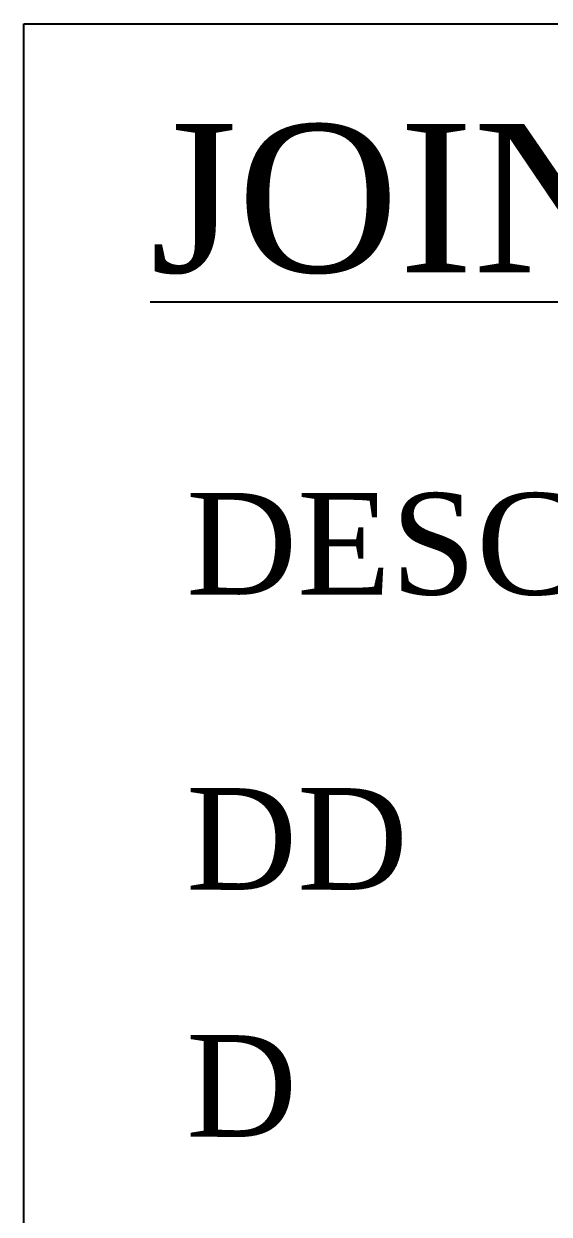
# Model space of a CAD drawing. Header units: metres. Extents: x 33037 to 86814, y -4407 to 25.
# Drawn here: x 86684.57 to 86689.88, y -4173.75 to -4161.72 of the extents above; entities that cross this region are included whole.
import ezdxf

# ---------------------------------------------------------------- set-up
doc = ezdxf.new("R2010")
doc.units = ezdxf.units.M
doc.header["$MEASUREMENT"] = 0
doc.styles.add('11', font='times.ttf')

msp = doc.modelspace()

# ---------------------------------------------------------------- linework, layer by layer
msp.add_lwpolyline([(86684.57036, -4161.72105), (86717.81567, -4161.72105), (86717.81567, -4184.57765), (86684.57036, -4184.57765)], close=True)

# ---------------------------------------------------------------- texts
at = {"style": '11'}
for s, height, p in [('%%UJOINERY  DETAILS:', 1.4975349, (86685.84665, -4164.23191)), ('DESCRIPTION', 1.0268811, (86686.213, -4167.48834)), ('DD', 1.026881, (86686.213, -4170.47076)), ('D', 1.02688, (86686.213, -4172.96697))]:
    msp.add_text(s, height=height, dxfattribs=at).set_placement(p)

doc.saveas('drawing.dxf')
